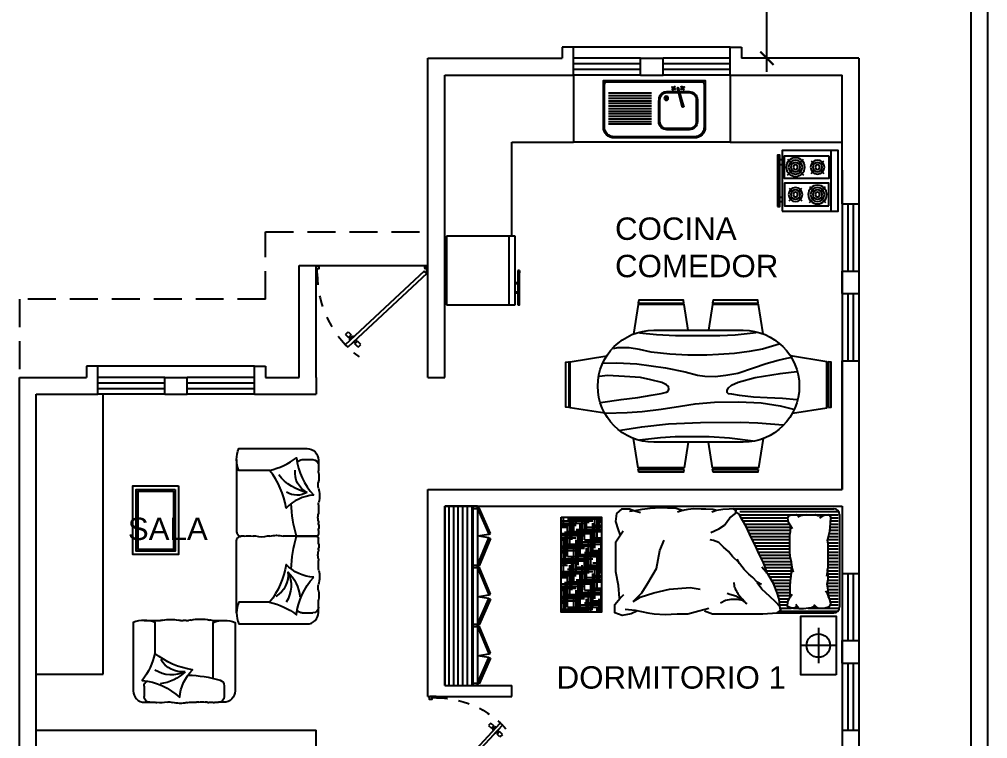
# Model space of a CAD drawing. Header units: inches. Extents: x 2 to 188, y -54 to 24.
# Drawn here: x 38.32 to 46.97, y -2.18 to 4.24 of the extents above; entities that cross this region are included whole.
import ezdxf

# ---------------------------------------------------------------- set-up
doc = ezdxf.new("R2010")
doc.units = ezdxf.units.IN
doc.header["$MEASUREMENT"] = 0
doc.header["$PDMODE"] = 34
doc.linetypes.add('RAYITAS', pattern=[0.375, 0.25, -0.125])
for name, color, linetype in [('artefactos', 9, 'Continuous'), ('aux2', 194, 'Continuous'), ('POLIGONO', 7, 'Continuous')]:
    doc.layers.add(name, color=color, linetype=linetype)
doc.styles.get("Standard").update_dxf_attribs({"font": 'arial.ttf'})
doc.dimstyles.new('A100', dxfattribs={"dimscale": 0, "dimtxt": 0.12, "dimasz": 0.12, "dimexe": 0.12, "dimexo": 0.06, "dimgap": 0.01, "dimtad": 1, "dimzin": 0, "dimdsep": 46, "dimtxsty": 'Standard', "dimblk": 'ARCHTICK', "dimcen": 0.09, "dimdle": 0.12, "dimclrd": 1, "dimclre": 1, "dimclrt": 3, "dimadec": 0, "dimazin": 0, "dimtfac": 1, "dimtofl": 0, "dimtmove": 1, "dimatfit": 3, "dimfxl": 1, "dimtolj": 1, "dimtzin": 0, "dimarcsym": 0})

# ---------------------------------------------------------------- blocks, each defined once
blk = doc.blocks.new('*X3')
at = {"color": 0, "linetype": 'ByBlock'}
for p, q in [((19.525, 32.2039), (19.525, 32.675)), ((19.55, 32.5681), (19.55, 32.675)), ((19.575, 32.613), (19.575, 32.675)), ((19.6, 32.6143), (19.6, 32.675)), ((19.625, 32.6079), (19.625, 32.675)), ((19.65, 32.5979), (19.65, 32.675)), ((19.675, 32.5982), (19.675, 32.675)), ((19.7, 32.5959), (19.7, 32.675)), ((19.725, 32.5907), (19.725, 32.675)), ((19.75, 32.5888), (19.75, 32.675)), ((19.775, 32.5935), (19.775, 32.675)), ((19.8, 32.5961), (19.8, 32.675)), ((19.825, 32.5946), (19.825, 32.675)), ((19.85, 32.5928), (19.85, 32.675)), ((19.875, 32.594), (19.875, 32.675)), ((19.9, 32.5952), (19.9, 32.675)), ((19.925, 32.5964), (19.925, 32.675)), ((19.95, 32.5962), (19.95, 32.675)), ((19.975, 32.5953), (19.975, 32.675)), ((20, 32.5956), (20, 32.675)), ((20.025, 32.5965), (20.025, 32.675)), ((20.05, 32.5954), (20.05, 32.675)), ((20.075, 32.5936), (20.075, 32.675)), ((20.1, 32.5924), (20.1, 32.675)), ((20.125, 32.5981), (20.125, 32.675)), ((20.15, 32.6039), (20.15, 32.675)), ((20.175, 32.6091), (20.175, 32.675)), ((20.2, 32.6124), (20.2, 32.675)), ((20.225, 32.615), (20.225, 32.675)), ((20.25, 32.6166), (20.25, 32.675)), ((20.275, 32.6176), (20.275, 32.675)), ((20.3, 32.603), (20.3, 32.675)), ((20.325, 32.4463), (20.325, 32.675)), ((20.3, 32.4463), (20.3, 32.5977)), ((19.55, 32.4343), (19.55, 32.5303)), ((20.3, 31.8856), (20.3, 32.4463)), ((20.325, 31.8856), (20.325, 32.4463)), ((19.55, 32.3174), (19.55, 32.3584)), ((19.55, 32.2118), (19.55, 32.2984)), ((19.575, 32.2064), (19.575, 32.2699)), ((19.6, 32.2036), (19.6, 32.2711)), ((19.625, 32.2002), (19.625, 32.2836)), ((19.65, 32.1931), (19.65, 32.2915)), ((19.675, 32.1857), (19.675, 32.2903)), ((19.7, 32.1758), (19.7, 32.2903)), ((19.725, 32.1658), (19.725, 32.2904)), ((19.75, 32.155), (19.75, 32.2915)), ((19.775, 32.14), (19.775, 32.2932)), ((19.8, 32.1251), (19.8, 32.297)), ((19.825, 32.1086), (19.825, 32.3006)), ((19.85, 32.0972), (19.85, 32.3018)), ((19.875, 32.0896), (19.875, 32.3038)), ((19.9, 32.0801), (19.9, 32.3023)), ((19.925, 32.0696), (19.925, 32.2984)), ((19.95, 32.058), (19.95, 32.2932)), ((19.975, 32.0463), (19.975, 32.2898)), ((20, 32.0349), (20, 32.2886)), ((20.025, 32.0236), (20.025, 32.2884)), ((20.05, 32.0123), (20.05, 32.2884)), ((20.075, 31.9997), (20.075, 32.2878)), ((20.1, 31.9867), (20.1, 32.2869)), ((20.125, 31.9741), (20.125, 32.2865)), ((20.15, 31.9622), (20.15, 32.2891)), ((20.175, 31.9504), (20.175, 32.2923)), ((20.2, 31.9385), (20.2, 32.293)), ((20.225, 31.9244), (20.225, 32.2836)), ((20.25, 31.9094), (20.25, 32.2731)), ((20.275, 31.8951), (20.275, 32.2705))]:
    blk.add_line(p, q, dxfattribs=at)
blk = doc.blocks.new('MUEBLE CAMA')
at = {"layer": 'artefactos'}
for p, q in [((-0.4541, 0.0998), (0.3312, 0.0998)), ((-0.5041, -0.8033), (-0.5041, 0.0498)), ((0.3812, -0.4314), (0.3812, 0.0498))]:
    blk.add_line(p, q, dxfattribs=at)
at = {"layer": 'artefactos', "linetype": 'ByBlock'}
for p, q in [((0.6597, 0.0689), (0.6597, -0.2311)), ((0.5097, -0.0811), (0.8097, -0.0811))]:
    blk.add_line(p, q, dxfattribs=at)
for points in [[(-0.235, -0.003), (-0.2796, 0.0071), (-0.314, 0.0152), (-0.3444, 0.0193), (-0.3829, 0.0233), (-0.4336, 0.0253), (-0.4538, 0.0091), (-0.4498, -0.0233), (-0.4376, -0.0517), (-0.4235, -0.072)], [(0.0689, -0.0091), (0.0223, -0.001), (-0.0223, 0.001), (-0.0648, 0.003), (-0.1216, 0.001), (-0.156, 0.003), (-0.2026, 0.001), (-0.2411, -0.003)], [(0.2521, 0.0037), (0.2168, 0.0051), (0.1864, 0.003), (0.1378, -0.0071), (0.0952, 0.001), (0.0669, 0.003), (0.0113, -0.0046)], [(0.314, -0.1227), (0.3303, -0.1024), (0.3404, -0.0801), (0.3424, -0.0314), (0.3262, 0.0132), (0.3059, 0.0253), (0.2674, 0.0172), (0.2168, -0.003), (0.1965, -0.0213)], [(-0.4376, -0.0454), (-0.4437, -0.0862), (-0.4518, -0.1044), (-0.4498, -0.1349), (-0.4518, -0.1795), (-0.4498, -0.2018), (-0.4437, -0.2322), (-0.4316, -0.2565)], [(0.3207, -0.1028), (0.3384, -0.1389), (0.3404, -0.1653), (0.3465, -0.2079), (0.3465, -0.2444), (0.3262, -0.2626), (0.31, -0.2728)], [(-0.4376, -0.2398), (-0.4518, -0.2707), (-0.4498, -0.3011), (-0.4437, -0.3356), (-0.4235, -0.3437), (-0.389, -0.3377), (-0.3586, -0.3194), (-0.3363, -0.3052)], [(0.0344, -0.293), (-0.002, -0.3052), (-0.0486, -0.3113), (-0.0973, -0.3214), (-0.1398, -0.3235), (-0.1986, -0.3235), (-0.2533, -0.3255), (-0.2816, -0.3255), (-0.31, -0.3194), (-0.3384, -0.3194), (-0.3603, -0.3174)], [(0.2512, -0.3194), (0.2107, -0.3214), (0.158, -0.3214), (0.1094, -0.3194), (0.0689, -0.3133), (0.0405, -0.3093), (0.0122, -0.3093), (-0.0182, -0.3052)], [(0.3262, -0.2626), (0.3404, -0.287), (0.3424, -0.3093), (0.3282, -0.3437), (0.2857, -0.3417), (0.2411, -0.3174), (0.2229, -0.3032)], [(0.3467, -0.4067), (0.2648, -0.4159), (0.2105, -0.4314), (0.133, -0.4624), (0.0554, -0.5089), (-0.0067, -0.5632)], [(0.3657, -1.0517), (0.3889, -0.9819), (0.3889, -0.8424), (0.3889, -0.6873), (0.3889, -0.5555), (0.3812, -0.4314), (0.3579, -0.4004), (0.3269, -0.4081), (0.2881, -0.4469), (0.2416, -0.4934), (0.1795, -0.5632), (0.1252, -0.602)], [(0.0469, -0.52), (0.0075, -0.5298), (-0.0442, -0.5495), (-0.118, -0.584), (-0.1943, -0.6184), (-0.2607, -0.6529), (-0.3542, -0.6972), (-0.4158, -0.7341), (-0.4576, -0.7563), (-0.4724, -0.776), (-0.4699, -0.7907)], [(0.1404, -0.5668), (0.1207, -0.6037), (0.0814, -0.6406), (0.0518, -0.6726), (0.0124, -0.712), (-0.0392, -0.7538), (-0.0762, -0.7735)], [(0.3055, -0.6956), (0.2975, -0.7013), (0.2897, -0.7072), (0.2823, -0.7132), (0.2751, -0.7194), (0.2682, -0.7255), (0.2615, -0.7314), (0.255, -0.7372), (0.2488, -0.7426), (0.2427, -0.7477), (0.2367, -0.7524), (0.2307, -0.7569), (0.2247, -0.7611), (0.2187, -0.7651), (0.2125, -0.7691), (0.206, -0.7729), (0.1993, -0.7768), (0.1923, -0.7807), (0.1847, -0.7845), (0.1766, -0.7881), (0.1677, -0.7914), (0.158, -0.7941), (0.1473, -0.7963), (0.1355, -0.7977), (0.1224, -0.7982)], [(0.2689, -0.7323), (0.2396, -0.7835), (0.225, -0.8348), (0.2176, -0.8568)], [(0.3055, -0.6883), (0.2762, -0.7249), (0.2689, -0.7689), (0.2689, -0.8275), (0.2762, -0.8714), (0.2982, -0.9153)], [(-0.4896, -0.783), (-0.5041, -0.8033), (-0.5012, -0.841), (-0.4983, -0.896), (-0.4896, -0.9482), (-0.4751, -0.9888)], [(-0.3014, -0.9975), (-0.3325, -0.9277), (-0.3635, -0.8811), (-0.4256, -0.8346), (-0.4643, -0.7881), (-0.4954, -0.7803)], [(-0.0466, -0.7587), (-0.0983, -0.8129), (-0.1401, -0.8473), (-0.1771, -0.8892), (-0.2164, -0.9286), (-0.2337, -0.9729), (-0.2386, -1.0024)], [(-0.4896, -0.9424), (-0.4983, -0.9772), (-0.5012, -1.0381), (-0.5012, -1.0787), (-0.5041, -1.1424), (-0.4983, -1.1917), (-0.4896, -1.2381), (-0.4751, -1.2816)], [(0.3502, -1.7264), (0.3579, -1.6411), (0.3812, -1.5325), (0.3889, -1.4782), (0.3967, -1.3852), (0.3889, -1.2844), (0.3889, -1.1913), (0.3657, -1.0983), (0.3424, -1.013)], [(0.2836, -1.6574), (0.2469, -1.5988), (0.2103, -1.4816), (0.181, -1.3498), (0.1663, -1.174), (0.181, -1.0862)], [(-0.4838, -1.6904), (-0.4896, -1.6411), (-0.5012, -1.5802), (-0.5099, -1.5135), (-0.5157, -1.4265), (-0.5128, -1.3657), (-0.5099, -1.2932), (-0.4896, -1.2294)], [(0.2836, -1.6574), (0.2103, -1.5842), (0.1297, -1.5329), (0.0052, -1.4597), (-0.1487, -1.4304), (-0.2366, -1.3938)], [(-0.2859, -1.7673), (-0.3247, -1.7828), (-0.3945, -1.806), (-0.4643, -1.7983), (-0.5031, -1.7518), (-0.5031, -1.6897), (-0.4876, -1.6432), (-0.4721, -1.5967)], [(0.3657, -1.6199), (0.3889, -1.6742), (0.4045, -1.7518), (0.3812, -1.8138), (0.3114, -1.8138), (0.2571, -1.7673), (0.226, -1.7362)], [(0.2571, -1.775), (0.1485, -1.7828), (0.0321, -1.806), (-0.1308, -1.806), (-0.2239, -1.806), (-0.317, -1.744)]]:
    blk.add_lwpolyline(points, dxfattribs=at)
blk.add_lwpolyline([(0.9097, 0.0689), (0.9097, -0.2311), (0.4097, -0.2311), (0.4097, 0.0689)], close=True, dxfattribs=at)
blk.add_circle((0.6597, -0.0811), 0.1, dxfattribs=at)
at = {"layer": 'artefactos'}
for centre, start, end in [((-0.4541, 0.0498), 90, 180), ((0.3312, 0.0498), 0, 90)]:
    blk.add_arc(centre, 0.05, start, end, dxfattribs=at)
at = {"layer": 'artefactos', "color": 8, "linetype": 'ByBlock', "xscale": -1.058823529411768, "yscale": 1.058823529411768, "zscale": 1.058823529411761}
blk.add_blockref('*X3', (21.0409, -34.5112), dxfattribs=at)
blk = doc.blocks.new('mueble 2')
at = {"layer": 'artefactos'}
for p, q in [((-0.0309, 0), (0.0309, 0)), ((-0.0309, 0), (0.0309, 0)), ((-0.4259, -0.1422), (-0.4259, -0.05)), ((-0.4259, -0.1422), (-0.4259, -0.05)), ((-0.3759, 0), (-0.3285, 0)), ((0.1259, 0), (0.1283, 0)), ((0.1283, 0), (0.1259, 0)), ((0.1927, 0), (0.2235, 0)), ((0.1927, 0), (0.2235, 0)), ((0.2735, -0.145), (0.2735, -0.05)), ((-0.4259, -0.715), (-0.3302, -0.715)), ((-0.3302, -0.715), (-0.2822, -0.715)), ((-0.1083, -0.715), (-0.1, -0.715)), ((-0.0458, -0.715), (-0.0396, -0.715)), ((0.169, -0.715), (0.2735, -0.715))]:
    blk.add_line(p, q, dxfattribs=at)
for points in [[(-0.3302, -0.426), (-0.3302, -0.6959, -0.2), (-0.5215, -0.6959), (-0.5215, -0.1, -0.414214), (-0.4215, 0), (-0.3759, 0)], [(0.1779, -0.2088), (0.1779, -0.6959, 0.2), (0.3691, -0.6959), (0.3691, -0.1, 0.414214), (0.2691, 0), (0.2235, 0)]]:
    blk.add_lwpolyline(points, format="xyb", dxfattribs=at)
blk.add_lwpolyline([(-0.1146, -0.0415, 0.188011), (-0.0027, -0.2829, 0.130529), (-0.3319, -0.4274, 0.110936), (-0.4421, -0.1917, 0.162859)], format="xyb", close=True, dxfattribs=at)
for centre, radius, start, end in [((-0.3285, 0.1), 0.1, 270, 278.05582), ((-0.2773, -0.2613), 0.2649, 78.49498, 98.05582), ((-0.2046, 0.0963), 0.1, 258.49498, 286.18746), ((-0.1107, -0.2269), 0.2365, 76.27426, 106.18746), ((-0.0309, 0.1), 0.1, 256.27426, 270), ((0.1259, 0.1), 0.1, 270, 278.30333), ((0.1593, -0.1289), 0.1313, 81.69667, 98.30333), ((0.1927, 0.1), 0.1, 261.69667, 270), ((-0.3759, -0.05), 0.05, 90, 180), ((0.0309, -0.1), 0.1, 78.15566, 90), ((0.0796, 0.1321), 0.1372, 258.15566, 281.84434), ((0.1283, -0.1), 0.1, 90, 101.84434), ((0.2235, -0.05), 0.05, 0, 90), ((-0.3759, -0.1422), 0.05, 180, 240.31701), ((-0.3268, -0.5265), 0.367, 44.93442, 83.65551), ((0.2235, -0.145), 0.05, 286.45743, 0), ((-0.1867, -0.5083), 0.2691, 63.57332, 122.72271), ((-0.0715, 0.8536), 1.0913, 271.50253, 286.45743), ((-0.0933, -0.4832), 0.2175, 83.0467, 149.66841), ((-0.2822, -0.815), 0.1, 78.4436, 90), ((-0.1952, -0.3898), 0.334, 258.4436, 281.5564), ((-0.1083, -0.815), 0.1, 90, 101.5564), ((-0.1, -0.615), 0.1, 270, 277.80434), ((-0.0729, -0.8128), 0.0996, 82.19566, 97.80434), ((-0.0458, -0.615), 0.1, 262.19566, 270), ((-0.0396, -0.815), 0.1, 76.78872, 90), ((0.0647, -0.3706), 0.3565, 256.78872, 283.21128), ((0.169, -0.815), 0.1, 90, 103.21128)]:
    blk.add_arc(centre, radius, start, end, dxfattribs=at)
blk = doc.blocks.new('mesa')
at = {"layer": 'artefactos', "linetype": 'Continuous'}
for p, q in [((686.304, 610.0734), (685.4912, 610.0734)), ((684.9832, 609.5654), (684.9832, 609.5654)), ((686.812, 609.5654), (686.812, 609.5654)), ((685.4912, 609.0574), (686.304, 609.0574)), ((685.4912, 609.0574), (685.4912, 609.0574))]:
    blk.add_line(p, q, dxfattribs=at)
at = {"layer": 'artefactos', "linetype": 'ByBlock'}
for points in [[(685.8037, 610.0734), (685.7672, 610.307), (685.3489, 610.307), (685.307, 610.0388)], [(685.7651, 610.3197), (685.7612, 610.3451), (685.3548, 610.3451), (685.3508, 610.3197), (685.7651, 610.3197)], [(686.4828, 610.0409), (686.4412, 610.307), (686.0229, 610.307), (685.9865, 610.0734)], [(686.4392, 610.3197), (686.4353, 610.345), (686.0289, 610.345), (686.0249, 610.3197), (686.4392, 610.3197)], [(685.3631, 610.0514), (685.5512, 610.0311), (685.6846, 610.0204), (685.9953, 610.0204), (686.1799, 610.0347), (686.3942, 610.0609)], [(685.1893, 609.9644), (685.3833, 609.9335), (685.6238, 609.9073), (685.9155, 609.8942), (686.2763, 609.8906), (686.437, 609.8978), (686.6656, 609.9168)], [(684.7196, 609.7588), (684.6943, 609.7549), (684.6943, 609.3485), (684.7196, 609.3445), (684.7196, 609.7588)], [(685.0459, 609.8099), (684.7324, 609.7609), (684.7324, 609.3426), (685.0639, 609.2908)], [(685.0523, 609.8109), (685.25, 609.8037), (685.3869, 609.7942), (685.5572, 609.7739), (685.7346, 609.7466), (685.8655, 609.7239), (686.0429, 609.7096), (686.2632, 609.7061), (686.4644, 609.7168), (686.6382, 609.743), (686.7585, 609.7739)], [(686.7493, 609.8099), (687.0629, 609.7609), (687.0629, 609.3426), (686.7314, 609.2908)], [(687.0756, 609.7588), (687.1009, 609.7549), (687.1009, 609.3485), (687.0756, 609.3445), (687.0756, 609.7588)], [(685.0083, 609.7132), (685.1964, 609.687), (685.3464, 609.6668), (685.4667, 609.6465), (685.5572, 609.6299), (685.6072, 609.6192), (685.6215, 609.6096), (685.6274, 609.593), (685.6238, 609.5692), (685.6072, 609.5525), (685.5643, 609.5322), (685.4631, 609.5061), (685.3702, 609.4858), (685.2262, 609.4763), (685.0726, 609.4691), (684.9988, 609.4763)], [(686.7895, 609.6894), (686.6585, 609.6763), (686.5216, 609.6704), (686.3977, 609.6632), (686.2703, 609.6501), (686.2001, 609.637), (686.1703, 609.6334), (686.156, 609.6227), (686.156, 609.6025), (686.1703, 609.5799), (686.1965, 609.5561), (686.2572, 609.5299), (686.4108, 609.4858), (686.6382, 609.4489), (686.7895, 609.4322)], [(685.0321, 609.356), (685.1559, 609.3525), (685.3369, 609.362), (685.5976, 609.3989), (685.775, 609.4358), (685.8882, 609.4656), (685.956, 609.4727), (686.0489, 609.4763), (686.1465, 609.4656), (686.2537, 609.4453), (686.3977, 609.3989), (686.5109, 609.3584), (686.6216, 609.3286), (686.699, 609.312), (686.7323, 609.3048)], [(686.6287, 609.1846), (686.4775, 609.2286), (686.3573, 609.2489), (686.2239, 609.2691), (686.0798, 609.2786), (685.9727, 609.2822), (685.8012, 609.2822), (685.6381, 609.2751), (685.4667, 609.2548), (685.3631, 609.2322), (685.269, 609.2179), (685.1619, 609.2179), (685.1226, 609.2251)], [(685.8037, 609.0574), (685.7672, 608.8239), (685.3489, 608.8239), (685.307, 609.092)], [(685.3631, 609.081), (685.5167, 609.0953), (685.6881, 609.1048), (686.0894, 609.1048), (686.2299, 609.0977), (686.4204, 609.0774)], [(686.4828, 609.0899), (686.4412, 608.8239), (686.0229, 608.8239), (685.9865, 609.0574)], [(685.7651, 608.8111), (685.7612, 608.7858), (685.3548, 608.7858), (685.3508, 608.8111), (685.7651, 608.8111)], [(686.4392, 608.8111), (686.4353, 608.7858), (686.0289, 608.7858), (686.0249, 608.8111), (686.4392, 608.8111)]]:
    blk.add_lwpolyline(points, dxfattribs=at)
for centre, start, end in [((685.4912, 609.5654), 90, 180), ((686.304, 609.5654), 0, 90), ((685.4912, 609.5654), 180, 270), ((686.304, 609.5654), 270, 0)]:
    blk.add_arc(centre, 0.508, start, end, dxfattribs=at)
blk = doc.blocks.new('sillon2_pl')
at = {"layer": 'artefactos'}
for p, q in [((-1.3844, 0.6959), (-1.337, 0.6959)), ((-1.0394, 0.6959), (-0.9776, 0.6959)), ((-0.8802, 0.6959), (-0.8826, 0.6959)), ((-0.8158, 0.6959), (-0.785, 0.6959)), ((-0.7142, 0.6959), (-0.745, 0.6959)), ((-0.7142, 0.6959), (-0.745, 0.6959)), ((-0.6474, 0.6959), (-0.6498, 0.6959)), ((-0.6498, 0.6959), (-0.6474, 0.6959)), ((-0.4906, 0.6959), (-0.5524, 0.6959)), ((-0.4906, 0.6959), (-0.5524, 0.6959)), ((-0.1456, 0.6959), (-0.193, 0.6959)), ((-0.1456, 0.6959), (-0.193, 0.6959)), ((-1.4344, 0.5536), (-1.4344, 0.6459)), ((-1.4344, 0.5536), (-1.4344, 0.6459)), ((-0.765, 0.5046), (-0.765, 0.6759)), ((-0.765, 0.6759), (-0.765, 0.3872)), ((-0.765, 0.6759), (-0.765, 0.3872)), ((-0.0956, 0.5536), (-0.0956, 0.6459)), ((-0.765, 0.272), (-0.765, 0.2488)), ((-0.765, 0.272), (-0.765, 0.2488)), ((-0.765, 0.1495), (-0.765, 0.1239)), ((-0.765, 0.1495), (-0.765, 0.1239)), ((-0.765, 0.0476), (-0.765, 0.0191)), ((-0.765, 0.0476), (-0.765, 0.0191)), ((-1.4344, -0.0191), (-1.3388, -0.0191)), ((-0.0956, -0.0191), (-0.1913, -0.0191))]:
    blk.add_line(p, q, dxfattribs=at)
for points in [[(-1.3388, 0.2699), (-1.3388, 0, -0.2), (-1.53, 0), (-1.53, 0.5959, -0.414214), (-1.43, 0.6959), (-1.3844, 0.6959)], [(-0.1913, 0.2699), (-0.1913, 0, 0.2), (0, 0), (0, 0.5959, 0.414214), (-0.1, 0.6959), (-0.1456, 0.6959)], [(-1.3388, -0.0191), (-0.8032, -0.0191, 0.414214), (-0.765, 0.0191, 0.414214)], [(-0.1913, -0.0191), (-0.7268, -0.0191, -0.414214), (-0.765, 0.0191, -0.414214)]]:
    blk.add_lwpolyline(points, format="xyb", dxfattribs=at)
for points in [[(-1.1232, 0.6544, 0.188011), (-1.0112, 0.413, 0.130529), (-1.3404, 0.2685, 0.110936), (-1.4506, 0.5042, 0.162859)], [(-0.4068, 0.6544, -0.188011), (-0.5188, 0.413, -0.130529), (-0.1896, 0.2685, -0.110936), (-0.0794, 0.5042, -0.162859)]]:
    blk.add_lwpolyline(points, format="xyb", close=True, dxfattribs=at)
blk.add_lwpolyline([(-0.765, 0.5082), (-0.765, 0.3872)], dxfattribs=at)
blk.add_lwpolyline([(-0.765, 0.5082), (-0.765, 0.3872)], dxfattribs=at)
for centre, radius, start, end in [((-1.3844, 0.6459), 0.05, 90, 180), ((-1.337, 0.7959), 0.1, 270, 278.05582), ((-1.2858, 0.4346), 0.2649, 78.49498, 98.05582), ((-1.2131, 0.7921), 0.1, 258.49498, 286.18746), ((-1.1193, 0.469), 0.2365, 76.27426, 106.18746), ((-1.0394, 0.7959), 0.1, 256.27426, 270), ((-0.9776, 0.5959), 0.1, 78.15566, 90), ((-0.9289, 0.828), 0.1372, 258.15566, 281.84434), ((-0.8802, 0.5959), 0.1, 90, 101.84434), ((-0.8826, 0.7959), 0.1, 270, 278.30333), ((-0.8492, 0.567), 0.1313, 81.69667, 98.30333), ((-0.8158, 0.7959), 0.1, 261.69667, 270), ((-0.785, 0.6759), 0.02, 0, 90), ((-0.745, 0.6759), 0.02, 90, 180), ((-0.7142, 0.7959), 0.1, 270, 278.30333), ((-0.6808, 0.567), 0.1313, 81.69667, 98.30333), ((-0.6474, 0.7959), 0.1, 261.69667, 270), ((-0.6498, 0.5959), 0.1, 78.15566, 90), ((-0.6011, 0.828), 0.1372, 258.15566, 281.84434), ((-0.5524, 0.5959), 0.1, 90, 101.84434), ((-0.4906, 0.7959), 0.1, 270, 283.72574), ((-0.4107, 0.469), 0.2365, 73.81254, 103.72574), ((-0.3169, 0.7921), 0.1, 253.81254, 281.50502), ((-0.2442, 0.4346), 0.2649, 81.94418, 101.50502), ((-0.193, 0.7959), 0.1, 261.94418, 270), ((-0.1456, 0.6459), 0.05, 0, 90), ((-0.2389, 0.5085), 0.1677, 148.69151, 212.72432), ((0.0302, 0.6814), 0.4212, 191.75458, 231.93116), ((-0.2072, 0.6884), 0.198, 207.95491, 275.63863), ((-1.3844, 0.5536), 0.05, 180, 240.31701), ((-1.3353, 0.1693), 0.367, 44.93442, 83.65551), ((-0.1456, 0.5536), 0.05, 299.68299, 0), ((-1.1952, 0.1876), 0.2691, 63.57332, 122.72271), ((-1.1018, 0.2127), 0.2175, 83.0467, 149.66841), ((-1.08, 1.5495), 1.0913, 271.50253, 286.77711), ((-0.45, 1.5495), 1.0913, 253.22289, 268.49747), ((-0.9553, 0.3296), 0.1988, 343.16563, 16.83437), ((-0.6132, 0.1992), 0.1597, 161.89712, 198.10288), ((-0.903, 0.0858), 0.1431, 344.55144, 15.44856)]:
    blk.add_arc(centre, radius, start, end, dxfattribs=at)
blk = doc.blocks.new('lp2')
at = {"layer": 'artefactos'}
for p, q in [((-0.2193, -0.1948), (-0.0606, -0.2343)), ((-0.2154, -0.1803), (-0.0582, -0.2254)), ((-0.1861, -0.3981), (-0.1431, -0.3961))]:
    blk.add_line(p, q, dxfattribs=at)
blk.add_lwpolyline([(-0.4938, -0.0877), (-0.4938, -0.7874, 0.414214), (-0.3988, -0.8824), (0.0066, -0.8824), (0.0066, 0.0073), (-0.3988, 0.0073, 0.414214)], format="xyb", close=True, dxfattribs=at)
for points in [[(-0.0887, -0.2167), (-0.0887, -0.1328, 0.414214), (-0.16, -0.0616), (-0.351, -0.0616, 0.414214), (-0.4223, -0.1328), (-0.4223, -0.3269, 0.414214), (-0.351, -0.3981), (-0.1861, -0.3981)], [(-0.1431, -0.3961, 0.345881), (-0.0887, -0.3269), (-0.0887, -0.2273)]]:
    blk.add_lwpolyline(points, format="xyb", dxfattribs=at)
for centre, radius, start, end in [((-0.2176, -0.1875), 0.00751, 72.47533, 257.52467), ((-0.0594, -0.2299), 0.00461, 255, 75)]:
    blk.add_arc(centre, radius, start, end, dxfattribs=at)
at = {"layer": 'aux2', "linetype": 'Continuous'}
for p, q in [((-0.0733, -0.1843), (-0.0663, -0.1893)), ((-0.0705, -0.1803), (-0.0635, -0.1852)), ((-0.0652, -0.1951), (-0.0702, -0.2021)), ((-0.0612, -0.1979), (-0.0661, -0.2049)), ((-0.0527, -0.1772), (-0.0576, -0.1842)), ((-0.0554, -0.1969), (-0.0483, -0.2018)), ((-0.0487, -0.18), (-0.0536, -0.187)), ((-0.0526, -0.1928), (-0.0455, -0.1978)), ((-0.0733, -0.2754), (-0.0663, -0.2705)), ((-0.0705, -0.2794), (-0.0635, -0.2745)), ((-0.0652, -0.2646), (-0.0702, -0.2576)), ((-0.0612, -0.2618), (-0.0661, -0.2548)), ((-0.0527, -0.2826), (-0.0576, -0.2755)), ((-0.0554, -0.2628), (-0.0483, -0.2579)), ((-0.0487, -0.2797), (-0.0536, -0.2727)), ((-0.0526, -0.2669), (-0.0455, -0.2619)), ((-0.3749, -0.4632), (-0.3749, -0.837)), ((-0.3523, -0.4632), (-0.3523, -0.837)), ((-0.3297, -0.4632), (-0.3297, -0.837)), ((-0.3071, -0.4632), (-0.3071, -0.837)), ((-0.2846, -0.4632), (-0.2846, -0.837)), ((-0.262, -0.4632), (-0.262, -0.837)), ((-0.2394, -0.4632), (-0.2394, -0.837)), ((-0.2168, -0.4632), (-0.2168, -0.837)), ((-0.1943, -0.4632), (-0.1943, -0.837)), ((-0.1717, -0.4632), (-0.1717, -0.837)), ((-0.1491, -0.4632), (-0.1491, -0.837)), ((-0.1266, -0.4632), (-0.1266, -0.837)), ((-0.104, -0.4632), (-0.104, -0.837))]:
    blk.add_line(p, q, dxfattribs=at)
blk.add_lwpolyline([(-0.4843, -0.0877), (-0.4843, -0.7874, 0.414214), (-0.3988, -0.8729), (-0.0266, -0.8729, 0.414214), (-0.0029, -0.8492), (-0.0029, -0.0259, 0.414214), (-0.0266, -0.0022), (-0.3988, -0.0022, 0.414214)], format="xyb", close=True, dxfattribs=at)
for points in [[(-0.0982, -0.2139), (-0.0982, -0.1328, 0.414214), (-0.16, -0.0711), (-0.351, -0.0711, 0.414214), (-0.4128, -0.1328), (-0.4128, -0.3269, 0.414214), (-0.351, -0.3886), (-0.1691, -0.3886)], [(-0.1691, -0.3886), (-0.16, -0.3886, 0.414214), (-0.0982, -0.3269), (-0.0982, -0.2249)]]:
    blk.add_lwpolyline(points, format="xyb", dxfattribs=at)
for centre, radius in [((-0.0594, -0.191), 0.00362), ((-0.1473, -0.3332), 0.0177), ((-0.1473, -0.3332), 0.0108), ((-0.0594, -0.2687), 0.00362)]:
    blk.add_circle(centre, radius, dxfattribs=at)
for centre, radius, start, end in [((-0.0719, -0.1823), 0.00246, 55, 235), ((-0.0682, -0.2035), 0.00246, 145, 325), ((-0.0695, -0.1928), 0.00484, 332.29389, 47.70611), ((-0.0612, -0.1809), 0.00484, 242.29389, 317.70611), ((-0.0576, -0.2012), 0.00484, 62.29389, 137.70611), ((-0.0493, -0.1893), 0.00484, 152.29389, 227.70611), ((-0.0507, -0.1786), 0.00246, 325, 145), ((-0.0469, -0.1998), 0.00246, 235, 55), ((-0.0719, -0.2774), 0.00246, 125, 305), ((-0.0682, -0.2562), 0.00246, 35, 215), ((-0.0695, -0.2669), 0.00484, 312.29389, 27.70611), ((-0.0612, -0.2788), 0.00484, 42.29389, 117.70611), ((-0.0576, -0.2585), 0.00484, 222.29389, 297.70611), ((-0.0493, -0.2704), 0.00484, 132.29389, 207.70611), ((-0.0507, -0.2811), 0.00246, 215, 35), ((-0.0469, -0.2599), 0.00246, 305, 125)]:
    blk.add_arc(centre, radius, start, end, dxfattribs=at)
blk = doc.blocks.new('cocina_pl2')
at = {"layer": 'artefactos'}
for p, q in [((0, -0.061), (0.5296, -0.061)), ((0.1161, -0.1514), (0.0747, -0.11)), ((0.1735, -0.1514), (0.2149, -0.11)), ((0.3561, -0.1514), (0.3289, -0.1242)), ((0.4135, -0.1514), (0.4407, -0.1242)), ((0.0747, -0.2503), (0.1161, -0.2089)), ((0.2149, -0.2503), (0.1735, -0.2089)), ((0.3289, -0.236), (0.3561, -0.2089)), ((0.4407, -0.236), (0.4135, -0.2089)), ((0.1161, -0.3435), (0.0889, -0.3163)), ((0.1735, -0.3435), (0.2007, -0.3163)), ((0.3561, -0.3435), (0.3147, -0.3021)), ((0.4135, -0.3435), (0.4549, -0.3021)), ((0.0889, -0.4281), (0.1161, -0.4009)), ((0.2007, -0.4281), (0.1735, -0.4009)), ((0.3147, -0.4423), (0.3561, -0.4009)), ((0.4549, -0.4423), (0.4135, -0.4009)), ((0.0819, -0.4877), (0.0819, -0.508)), ((0.1226, -0.508), (0.1226, -0.4877)), ((0.407, -0.508), (0.407, -0.4877)), ((0.4477, -0.4877), (0.4477, -0.508))]:
    blk.add_line(p, q, dxfattribs=at)
for points in [[(0, -0.4877), (0, 0), (0.5296, 0), (0.5296, -0.4877)], [(0.0469, -0.0823), (0.2442, -0.0823), (0.2442, -0.4667), (0.0469, -0.4667)], [(0.4827, -0.0823), (0.2854, -0.0823), (0.2854, -0.4667), (0.4827, -0.4667)], [(0.0406, -0.5283), (0.0406, -0.508), (0.489, -0.508), (0.489, -0.5283)]]:
    blk.add_lwpolyline(points, close=True, dxfattribs=at)
for centre, radius in [((0.1448, -0.1801), 0.0813), ((0.3848, -0.1801), 0.061), ((0.1448, -0.3722), 0.061), ((0.3848, -0.3722), 0.0813)]:
    blk.add_circle(centre, radius, dxfattribs=at)
at = {"layer": 'aux2', "linetype": 'Continuous'}
for centre, radius in [((0.1448, -0.1801), 0.061), ((0.1448, -0.1801), 0.0406), ((0.1448, -0.1801), 0.0203), ((0.3848, -0.1801), 0.0406), ((0.3848, -0.1801), 0.0203), ((0.1448, -0.3722), 0.0406), ((0.3848, -0.3722), 0.061), ((0.3848, -0.3722), 0.0406), ((0.1448, -0.3722), 0.0203), ((0.3848, -0.3722), 0.0203)]:
    blk.add_circle(centre, radius, dxfattribs=at)
blk = doc.blocks.new('*U25')
at = {"layer": 'artefactos'}
for p, q in [((0.0113, 0.0338), (0.7171, 0.6895)), ((0.0325, 0.0125), (0.7383, 0.6683)), ((0.6248, 0.6892), (0.6007, 0.6651)), ((0.6007, 0.6651), (0.6287, 0.6371)), ((0.6248, 0.6892), (0.6528, 0.6612)), ((0.6528, 0.6612), (0.6287, 0.6371)), ((0.675, 0.6532), (0.6367, 0.6149)), ((0.6367, 0.6149), (0.6396, 0.6121)), ((0.7019, 0.6262), (0.6637, 0.588)), ((0.675, 0.6532), (0.6778, 0.6503)), ((0.7019, 0.6262), (0.699, 0.6291)), ((0.7383, 0.6683), (0.7171, 0.6895)), ((0.6637, 0.588), (0.6608, 0.5908)), ((0.7099, 0.604), (0.6858, 0.5799)), ((0.7138, 0.552), (0.6858, 0.5799)), ((0.7379, 0.5761), (0.7099, 0.604)), ((0.7379, 0.5761), (0.7138, 0.552)), ((0, 0.0308), (0, -0.0308)), ((0.0083, 0.0338), (0.003, 0.0338)), ((0.0113, 0.0338), (0.0325, 0.0125)), ((0.0113, 0.0308), (0.0113, -0.0112)), ((0.9887, 0.0308), (0.9887, -0.0112)), ((0.9917, 0.0338), (0.997, 0.0338)), ((1, 0.0308), (1, -0.0308)), ((0.0252, -0.0338), (0.003, -0.0338)), ((0.0113, -0.0112), (0.0252, -0.0112)), ((0.0282, -0.0142), (0.0282, -0.0308)), ((0.9718, -0.0142), (0.9718, -0.0308)), ((0.9887, -0.0112), (0.9748, -0.0112)), ((0.9748, -0.0338), (0.997, -0.0338))]:
    blk.add_line(p, q, dxfattribs=at)
at = {"layer": 'artefactos', "linetype": 'RAYITAS', "ltscale": 0.15}
blk.add_arc((0.0613, 0.0338), 0.9279, 0, 53.32906, dxfattribs=at)
at = {"layer": 'artefactos'}
for centre, radius, start, end in [((0.6244, 0.6291), 0.0188, 310.96801, 53.15744), ((0.6608, 0.6655), 0.0188, 216.84256, 319.03199), ((0.7142, 0.6121), 0.0188, 130.96801, 233.15744), ((0.6778, 0.5757), 0.0188, 36.84256, 139.03199), ((0.003, 0.0308), 0.003, 90, 180), ((0.0083, 0.0308), 0.003, 0, 90), ((0.9917, 0.0308), 0.003, 90, 180), ((0.997, 0.0308), 0.003, 0, 90), ((0.003, -0.0308), 0.003, 180, 270), ((0.0252, -0.0142), 0.003, 0, 90), ((0.0252, -0.0308), 0.003, 270, 0), ((0.9748, -0.0142), 0.003, 90, 180), ((0.9748, -0.0308), 0.003, 180, 270), ((0.997, -0.0308), 0.003, 270, 0)]:
    blk.add_arc(centre, radius, start, end, dxfattribs=at)
blk = doc.blocks.new('refri_pl')
at = {"layer": 'artefactos'}
for p, q in [((-0.5996, 0.6), (0, 0.6)), ((-0.5996, 0), (-0.5996, 0.6)), ((-0.0496, 0.6), (-0.0496, 0)), ((0, 0.6), (0, 0)), ((0.0398, 0.2998), (0.0398, 0.3198)), ((0, 0), (-0.5996, 0))]:
    blk.add_line(p, q, dxfattribs=at)
for points in [[(0.0239, 0.2998), (0.0239, 0.6006)], [(0.0239, 0.6006), (0.0398, 0.6006), (0.0398, 0.3002)], [(0, 0.4948), (0.0239, 0.4948)], [(0, 0.4868), (0.0239, 0.4868)], [(0, 0.4133), (0.0239, 0.4133)], [(0, 0.4052), (0.0239, 0.4052)], [(0.0398, 0.2998), (0.0239, 0.2998)]]:
    blk.add_lwpolyline(points, dxfattribs=at)
blk = doc.blocks.new('CL3')
at = {"layer": 'artefactos'}
for p, q in [((0, 0), (-2.453, 0)), ((-2.453, 0), (-2.453, -0.45)), ((0, -0.45), (0, 0)), ((0, -0.054), (-2.453, -0.054)), ((0, -0.118), (-2.453, -0.118)), ((0, -0.181), (-2.453, -0.181)), ((0, -0.245), (-2.453, -0.245)), ((0, -0.308), (-2.453, -0.308)), ((0, -0.372), (-2.453, -0.372)), ((-2.453, -0.388), (-2.423, -0.388)), ((-2.453, -0.388), (-0.838, -0.388)), ((-2.423, -0.388), (-2.423, -0.45)), ((-1.646, -0.388), (-1.615, -0.388)), ((-1.646, -0.388), (-1.646, -0.45)), ((-1.615, -0.388), (-1.615, -0.45)), ((-0.838, -0.388), (-0.808, -0.388)), ((-0.838, -0.388), (-0.838, -0.45)), ((-0.808, -0.388), (-0.808, -0.45)), ((-0.808, -0.388), (-0.031, -0.388)), ((-0.031, -0.388), (0, -0.388)), ((-0.031, -0.388), (-0.031, -0.45)), ((-2.453, -0.45), (-2.423, -0.45)), ((-2.432, -0.473), (-2.423, -0.45)), ((-2.081, -0.626), (-2.432, -0.473)), ((-0.838, -0.45), (-2.423, -0.45)), ((-2.423, -0.45), (-2.072, -0.603)), ((-2.072, -0.603), (-2.047, -0.45)), ((-2.047, -0.45), (-2.022, -0.603)), ((-1.646, -0.45), (-2.022, -0.603)), ((-2.012, -0.626), (-1.636, -0.473)), ((-1.636, -0.473), (-1.646, -0.45)), ((-1.646, -0.45), (-1.615, -0.45)), ((-1.624, -0.473), (-1.615, -0.45)), ((-1.274, -0.626), (-1.624, -0.473)), ((-1.615, -0.45), (-1.264, -0.603)), ((-1.264, -0.603), (-1.239, -0.45)), ((-1.239, -0.45), (-1.214, -0.603)), ((-0.838, -0.45), (-1.214, -0.603)), ((-1.205, -0.626), (-0.829, -0.473)), ((-0.838, -0.45), (-0.808, -0.45)), ((-0.829, -0.473), (-0.838, -0.45)), ((-0.817, -0.473), (-0.808, -0.45)), ((-0.441, -0.626), (-0.817, -0.473)), ((-0.031, -0.45), (-0.808, -0.45)), ((-0.808, -0.45), (-0.432, -0.603)), ((-0.432, -0.603), (-0.407, -0.45)), ((-0.407, -0.45), (-0.382, -0.603)), ((-0.031, -0.45), (-0.382, -0.603)), ((-0.372, -0.626), (-0.021, -0.473)), ((-0.031, -0.45), (0, -0.45)), ((-0.021, -0.473), (-0.031, -0.45)), ((-2.072, -0.603), (-2.081, -0.626)), ((-2.022, -0.603), (-2.012, -0.626)), ((-1.264, -0.603), (-1.274, -0.626)), ((-1.214, -0.603), (-1.205, -0.626)), ((-0.432, -0.603), (-0.441, -0.626)), ((-0.382, -0.603), (-0.372, -0.626))]:
    blk.add_line(p, q, dxfattribs=at)
blk = doc.blocks.new('_ArchTick')
at = {"color": 0, "linetype": 'ByBlock', "const_width": 0.15}
blk.add_lwpolyline([(-0.5, -0.5), (0.5, 0.5)], dxfattribs=at)
blk = doc.blocks.new('*D177')
at = {"color": 1, "lineweight": -2, "transparency": 16777216}
for p, q in [((44.9987, 3.7716), (44.9987, 9.5116)), ((46.7606, 9.3916), (44.8787, 9.3916)), ((45.7606, 3.8916), (44.8787, 3.8916))]:
    blk.add_line(p, q, dxfattribs=at)
at = {"layer": 'DEFPOINTS', "color": 0, "transparency": 16777216}
for p in [(44.9987, 9.3916), (46.8206, 9.3916), (45.8206, 3.8916)]:
    blk.add_point(p, dxfattribs=at)
at = {"color": 1, "lineweight": -2, "transparency": 16777216, "xscale": 0.12, "yscale": 0.12, "zscale": 0.12}
for p, rotation in [((44.9987, 9.3916), 90), ((44.9987, 3.8916), 270)]:
    blk.add_blockref('_ArchTick', p, dxfattribs=dict(at, rotation=rotation))
at = {"color": 3, "transparency": 16777216, "insert": (44.9274, 6.6416), "char_height": 0.12, "attachment_point": 5, "rotation": 90}
blk.add_mtext('\\A1;5.50', dxfattribs=at)

msp = doc.modelspace()

# ---------------------------------------------------------------- hatches: boundary and pattern name
h = msp.add_hatch()
h.set_pattern_fill('HOUND', color=8, scale=0.3)
h.set_pattern_definition([(0, (-42.431664, -9.258411), (0.075, 0.01875), [0.3, -0.15]), (90, (-42.431664, -9.258411), (-0.01875, -0.075), [0.3, -0.15])])
h.paths.add_polyline_path([(43.1598, -0.206), (43.5216, -0.206), (43.5216, -1.0528), (43.1598, -1.0528)])

# ---------------------------------------------------------------- linework, layer by layer
for p, q in [((46.8206, 9.3916), (46.8206, 3.8916)), ((43.2706, 3.7416), (43.2706, 3.1416)), ((44.6706, 3.7416), (44.6706, 3.1416)), ((42.7206, 2.3043), (42.7206, 3.1416)), ((42.7206, 3.1416), (43.2706, 3.1416)), ((44.6706, 3.1416), (43.2706, 3.1416)), ((44.6706, 3.1416), (45.6706, 3.1416)), ((45.6706, 2.8916), (45.6706, 2.5916)), ((45.6706, 2.5916), (45.8206, 2.5916)), ((39.0706, -1.6084), (39.0706, 0.8916)), ((45.6706, -0.1084), (45.6706, -0.7084)), ((38.4706, -1.6084), (39.0706, -1.6084))]:
    msp.add_line(p, q)
at = {"color": 5}
for p, q in [((43.2706, 3.9916), (43.1706, 3.9916)), ((43.1706, 3.9916), (43.1706, 3.8916)), ((43.2706, 3.8916), (43.2706, 3.9916)), ((44.6706, 3.8916), (44.6706, 3.9916)), ((44.6706, 3.9916), (44.7706, 3.9916)), ((44.7706, 3.9916), (44.7706, 3.8916)), ((41.9706, 1.0416), (41.9706, 3.8916)), ((41.9706, 3.8916), (43.1706, 3.8916)), ((43.2706, 3.7416), (43.2706, 3.8916)), ((43.8706, 3.8916), (44.0706, 3.8916)), ((43.8706, 3.7416), (43.8706, 3.8916)), ((44.0706, 3.7416), (44.0706, 3.8916)), ((44.6706, 3.7416), (44.6706, 3.8916)), ((45.8206, 3.8916), (44.7706, 3.8916)), ((45.8206, 3.8916), (45.8206, 2.5916)), ((42.1206, 1.0416), (42.1206, 3.7416)), ((42.1206, 3.7416), (43.2706, 3.7416)), ((43.8706, 3.7416), (44.0706, 3.7416)), ((44.6706, 3.7416), (45.6706, 3.7416)), ((45.6706, 2.5916), (45.6706, 3.7416)), ((40.8206, 1.0416), (40.8206, 2.0416)), ((40.8206, 2.0416), (40.9706, 2.0416)), ((40.9706, 1.0416), (40.9706, 2.0416)), ((45.6706, 1.9916), (45.6706, 1.7916)), ((45.6706, 1.7916), (45.6706, 1.9916)), ((45.6706, 1.9916), (45.8206, 1.9916)), ((45.8206, 1.9916), (45.8206, 1.7916)), ((45.6706, 1.7916), (45.8206, 1.7916)), ((39.0206, 1.1416), (38.9206, 1.1416)), ((38.9206, 1.1416), (38.9206, 1.0416)), ((39.0206, 1.0416), (39.0206, 1.1416)), ((40.4206, 1.0416), (40.4206, 1.1416)), ((40.4206, 1.1416), (40.5206, 1.1416)), ((40.5206, 1.1416), (40.5206, 1.0416)), ((45.6706, 0.0416), (45.6706, 1.1916)), ((45.6706, 1.1916), (45.6706, 0.0416)), ((45.6706, 1.1916), (45.8206, 1.1916)), ((45.8206, 1.1916), (45.8206, -0.7084)), ((38.3206, -5.9584), (38.3206, 1.0416)), ((38.3206, 1.0416), (38.9206, 1.0416)), ((39.0206, 0.8916), (39.0206, 1.0416)), ((39.6206, 1.0416), (39.8206, 1.0416)), ((39.6206, 0.8916), (39.6206, 1.0416)), ((39.8206, 0.8916), (39.8206, 1.0416)), ((40.4206, 0.8916), (40.4206, 1.0416)), ((40.5206, 1.0416), (40.8206, 1.0416)), ((40.9706, 1.0416), (40.9706, 0.8916)), ((41.9706, 1.0416), (42.1206, 1.0416)), ((38.4706, -3.8584), (38.4706, 0.8916)), ((38.4706, 0.8916), (39.0206, 0.8916)), ((39.6206, 0.8916), (39.8206, 0.8916)), ((40.4206, 0.8916), (40.9706, 0.8916)), ((41.9706, -1.8084), (41.9706, 0.0416)), ((41.9706, 0.0416), (45.6706, 0.0416)), ((41.9706, 0.0416), (42.1206, 0.0416)), ((42.1206, -1.7084), (42.1206, -0.1084)), ((42.1206, -0.1084), (45.6706, -0.1084)), ((45.6706, -0.7084), (45.8206, -0.7084)), ((45.6706, -1.3084), (45.6706, -1.5084)), ((45.6706, -1.3084), (45.6706, -1.5084)), ((45.6706, -1.5084), (45.6706, -1.3084)), ((45.6706, -1.3084), (45.8206, -1.3084)), ((45.8206, -1.3084), (45.8206, -1.5084)), ((45.8206, -1.3084), (45.8206, -1.5084)), ((45.6706, -1.5084), (45.8206, -1.5084)), ((42.1206, -1.7084), (42.7206, -1.7084)), ((42.7206, -1.8084), (42.7206, -1.7084)), ((41.9706, -1.8084), (42.7206, -1.8084)), ((38.4706, -2.1084), (40.9706, -2.1084)), ((40.9706, -2.2584), (40.9706, -2.1084)), ((45.6706, -2.1084), (45.6706, -2.7084)), ((45.6706, -2.1084), (45.8206, -2.1084)), ((45.8206, -2.1084), (45.8206, -3.4584))]:
    msp.add_line(p, q, dxfattribs=at)
at = {"color": 1}
for p, q in [((44.6706, 3.9916), (43.2706, 3.9916)), ((43.8706, 3.8416), (43.2706, 3.8416)), ((44.6706, 3.8416), (44.0706, 3.8416)), ((43.8706, 3.7916), (43.2706, 3.7916)), ((44.6706, 3.7916), (44.0706, 3.7916)), ((45.7206, 2.5916), (45.7206, 1.9916)), ((45.7706, 2.5916), (45.7706, 1.9916)), ((45.7206, 1.7916), (45.7206, 1.1916)), ((45.7706, 1.7916), (45.7706, 1.1916)), ((40.4206, 1.1416), (39.0206, 1.1416)), ((39.6206, 0.9916), (39.0206, 0.9916)), ((40.4206, 0.9916), (39.8206, 0.9916)), ((39.6206, 0.9416), (39.0206, 0.9416)), ((40.4206, 0.9416), (39.8206, 0.9416)), ((45.7206, -0.7084), (45.7206, -1.3084)), ((45.7706, -0.7084), (45.7706, -1.3084)), ((45.7206, -1.5084), (45.7206, -2.1084)), ((45.7706, -1.5084), (45.7706, -2.1084))]:
    msp.add_line(p, q, dxfattribs=at)
at = {"color": 2}
for p, q in [((43.8706, 3.8916), (43.2706, 3.8916)), ((44.6706, 3.8916), (44.0706, 3.8916)), ((43.8706, 3.7416), (43.2706, 3.7416)), ((44.6706, 3.7416), (44.0706, 3.7416)), ((45.6706, 2.5916), (45.6706, 1.9916)), ((45.8206, 2.5916), (45.8206, 1.9916)), ((45.6706, 1.7916), (45.6706, 1.1916)), ((45.8206, 1.7916), (45.8206, 1.1916)), ((39.6206, 1.0416), (39.0206, 1.0416)), ((40.4206, 1.0416), (39.8206, 1.0416)), ((39.6206, 0.8916), (39.0206, 0.8916)), ((40.4206, 0.8916), (39.8206, 0.8916)), ((45.6706, -0.7084), (45.6706, -1.3084)), ((45.8206, -0.7084), (45.8206, -1.3084)), ((45.6706, -1.5084), (45.6706, -2.1084)), ((45.8206, -1.5084), (45.8206, -2.1084))]:
    msp.add_line(p, q, dxfattribs=at)
at = {"color": 8, "linetype": 'RAYITAS'}
for p, q in [((40.5206, 1.7416), (40.5206, 2.3416)), ((40.5206, 2.3416), (41.9706, 2.3416)), ((40.5206, 1.7416), (38.3206, 1.7416)), ((38.3206, 1.7416), (38.3206, 1.0416))]:
    msp.add_line(p, q, dxfattribs=at)
at = {"color": 8}
msp.add_line((40.9706, 2.0416), (41.9706, 2.0416), dxfattribs=at)
msp.add_lwpolyline([(40.9706, 2.0416), (41.9706, 2.0416)])
msp.add_lwpolyline([(43.1598, -0.206), (43.5216, -0.206), (43.5216, -1.0528), (43.1598, -1.0528)], close=True, dxfattribs=at)
at = {"layer": 'artefactos'}
msp.add_lwpolyline([(39.7437, 0.0733), (39.7437, -0.5405), (39.3344, -0.5405), (39.3344, 0.0733), (39.7437, 0.0733)], dxfattribs=at)
msp.add_lwpolyline([(39.713, 0.0426), (39.713, -0.5098), (39.3651, -0.5098), (39.3651, 0.0426)], close=True, dxfattribs=at)
at = {"layer": 'aux2'}
msp.add_lwpolyline([(39.6976, 0.0273), (39.6976, -0.4945), (39.3805, -0.4945), (39.3805, 0.0273)], close=True, dxfattribs=at)
at = {"layer": 'POLIGONO'}
for p, q in [((46.9706, 9.5015), (46.9706, -13.2347)), ((46.8206, 9.3916), (46.8206, -13.2347))]:
    msp.add_line(p, q, dxfattribs=at)

# ---------------------------------------------------------------- block references
at = {"color": 5, "xscale": 0.6521484488667962, "yscale": 0.6521484488667962, "zscale": 0.6521484488667962, "rotation": 90}
msp.add_blockref('CL3', (42.1206, -0.1084), dxfattribs=at)
at = {"layer": 'artefactos'}
for name, p, xscale, yscale, zscale, rotation in [('lp2', (44.4406, 3.686), -1.023080057818073, 1.023080057818073, 1.023080057818073, 270), ('cocina_pl2', (45.6348, 2.5268), -1.023080057818073, 1.023080057818073, 1.023080057818073, 270), ('refri_pl', (42.7484, 2.3043), -1.023080057818073, 1.023080057818073, 1.023080057818073, 180), ('mesa', (-630.706, 600.9276), -0.9842491141814395, 0.9842491141814395, 0.9842491141814395, 180), ('sillon2_pl', (40.281, 0.4063), -1.023080057818073, 1.023080057818073, 1.023080057818073, 270), ('MUEBLE CAMA', (45.5438, -0.6598), 1.049384850851945, 1.049384850851945, 1.049384850851945, 270), ('mueble 2', (39.8709, -1.8592), -1.023080057818073, 1.023080057818073, 1.023080057818073, 180), ('*U25', (42.0152, -2.7084), -0.8999904120752611, 0.8999904120752611, 0.8999904120752611, 270.0000000000006)]:
    msp.add_blockref(name, p, dxfattribs=dict(at, xscale=xscale, yscale=yscale, zscale=zscale, rotation=rotation))
at = {"layer": 'artefactos', "rotation": 180}
msp.add_blockref('*U25', (41.9706, 2.0026), dxfattribs=at)

# ---------------------------------------------------------------- texts
at = {"char_height": 0.2, "attachment_point": 1}
for s, insert in [('COCINA\\PCOMEDOR', (43.642, 2.4704)), ('SALA', (39.2896, -0.2101)), ('DORMITORIO 1', (43.1199, -1.537))]:
    msp.add_mtext(s, dxfattribs=dict(at, insert=insert))

# ---------------------------------------------------------------- dimensions: what is measured, and where the dimension line sits
dim = msp.add_linear_dim(base=(44.9987, 9.3916), p1=(45.8206, 3.8916), p2=(46.8206, 9.3916), angle=90, dimstyle='A100', override={"dimscale": 1})
dim.commit()
dim.dimension.update_dxf_attribs({"geometry": '*D177', "text_midpoint": (44.9274, 6.6416)})

doc.saveas('drawing.dxf')
